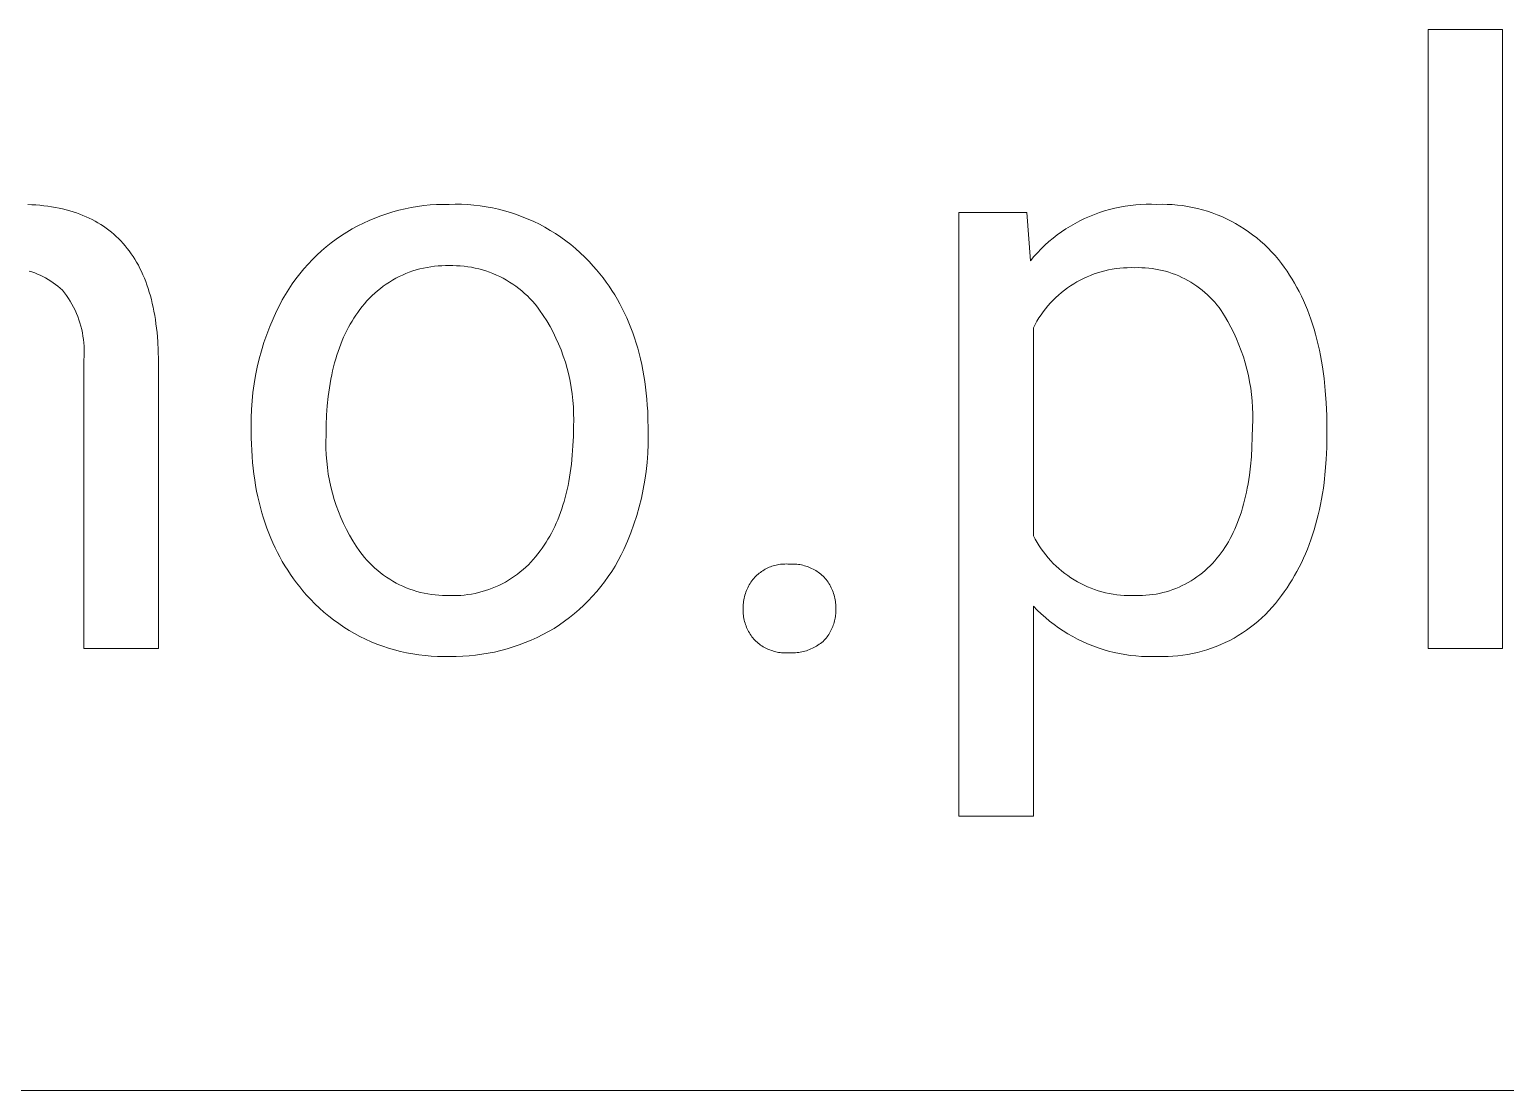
# Model space of a CAD drawing. Header units: millimetres. Extents: x 0 to 4030, y -54 to 2762.
# Drawn here: x 2957.8 to 3053.8, y 171.7 to 240.7 of the extents above; entities that cross this region are included whole.
import ezdxf

# ---------------------------------------------------------------- set-up
doc = ezdxf.new("R2010")
doc.units = ezdxf.units.MM
doc.header["$MEASUREMENT"] = 0
doc.layers.add('Domyślny', color=7, linetype='Continuous', true_color=0x000000)

msp = doc.modelspace()

# ---------------------------------------------------------------- linework, layer by layer
at = {"layer": 'Domyślny', "color": 18, "lineweight": 15, "true_color": 0x000000}
for p, q in [((3048.746, 200.463), (3048.746, 240.725)), ((3048.746, 240.725), (3053.591, 240.725)), ((3053.591, 240.725), (3053.591, 200.463)), ((2957.643, 229.344), (2957.914, 229.332)), ((2957.914, 229.332), (2958.18, 229.314)), ((2958.18, 229.314), (2958.441, 229.292)), ((2958.441, 229.292), (2958.698, 229.265)), ((2958.698, 229.265), (2958.951, 229.233)), ((2958.951, 229.233), (2959.199, 229.195)), ((2959.199, 229.195), (2959.443, 229.153)), ((2959.443, 229.153), (2959.683, 229.106)), ((2959.683, 229.106), (2959.918, 229.054)), ((2959.918, 229.054), (2960.149, 228.997)), ((2960.149, 228.997), (2960.375, 228.935)), ((2960.375, 228.935), (2960.597, 228.868)), ((2960.597, 228.868), (2960.815, 228.797)), ((2960.815, 228.797), (2961.029, 228.72)), ((2961.029, 228.72), (2961.238, 228.638)), ((2961.238, 228.638), (2961.442, 228.551)), ((2961.442, 228.551), (2961.642, 228.46)), ((2980.234, 228.464), (2980.618, 228.611)), ((2980.618, 228.611), (2981.007, 228.745)), ((2981.007, 228.745), (2981.4, 228.867)), ((2981.4, 228.867), (2981.797, 228.975)), ((2981.797, 228.975), (2982.197, 229.069)), ((2982.197, 229.069), (2982.6, 229.151)), ((2982.6, 229.151), (2983.006, 229.218)), ((2983.006, 229.218), (2983.414, 229.273)), ((2983.414, 229.273), (2983.823, 229.313)), ((2983.823, 229.313), (2984.233, 229.34)), ((2984.233, 229.34), (2984.644, 229.353)), ((2984.644, 229.353), (2985.056, 229.353)), ((2985.056, 229.353), (2985.461, 229.361)), ((2985.461, 229.361), (2985.866, 229.355)), ((2985.866, 229.355), (2986.271, 229.336)), ((2986.271, 229.336), (2986.675, 229.302)), ((2986.675, 229.302), (2987.078, 229.256)), ((2987.078, 229.256), (2987.479, 229.195)), ((2987.479, 229.195), (2987.878, 229.121)), ((2987.878, 229.121), (2988.274, 229.033)), ((2988.274, 229.033), (2988.666, 228.933)), ((2988.666, 228.933), (2989.055, 228.818)), ((2989.055, 228.818), (2989.44, 228.691)), ((2989.44, 228.691), (2989.821, 228.551)), ((2989.821, 228.551), (2990.196, 228.398)), ((3018.207, 189.561), (3018.207, 228.829)), ((3018.207, 228.829), (3022.636, 228.829)), ((3022.636, 228.829), (3022.878, 225.689)), ((3026.397, 228.429), (3026.713, 228.57)), ((3026.713, 228.57), (3027.034, 228.7)), ((3027.034, 228.7), (3027.359, 228.819)), ((3027.359, 228.819), (3027.688, 228.926)), ((3027.688, 228.926), (3028.02, 229.021)), ((3028.02, 229.021), (3028.356, 229.106)), ((3028.356, 229.106), (3028.694, 229.178)), ((3028.694, 229.178), (3029.035, 229.239)), ((3029.035, 229.239), (3029.378, 229.288)), ((3029.378, 229.288), (3029.722, 229.325)), ((3029.722, 229.325), (3030.067, 229.35)), ((3030.067, 229.35), (3030.412, 229.363)), ((3030.412, 229.363), (3030.758, 229.364)), ((3030.758, 229.364), (3031.104, 229.353)), ((3031.104, 229.353), (3031.437, 229.359)), ((3031.437, 229.359), (3031.77, 229.353)), ((3031.77, 229.353), (3032.103, 229.337)), ((3032.103, 229.337), (3032.435, 229.308)), ((3032.435, 229.308), (3032.766, 229.269)), ((3032.766, 229.269), (3033.095, 229.218)), ((3033.095, 229.218), (3033.422, 229.156)), ((3033.422, 229.156), (3033.747, 229.083)), ((3033.747, 229.083), (3034.069, 228.999)), ((3034.069, 228.999), (3034.389, 228.904)), ((3034.389, 228.904), (3034.704, 228.798)), ((3034.704, 228.798), (3035.016, 228.681)), ((3035.016, 228.681), (3035.324, 228.554)), ((3035.324, 228.554), (3035.627, 228.416)), ((2961.642, 228.46), (2961.838, 228.363)), ((2961.838, 228.363), (2962.03, 228.262)), ((2962.03, 228.262), (2962.217, 228.155)), ((2962.217, 228.155), (2962.4, 228.044)), ((2962.4, 228.044), (2962.578, 227.927)), ((2962.578, 227.927), (2962.752, 227.806)), ((2962.752, 227.806), (2962.922, 227.679)), ((2962.922, 227.679), (2963.087, 227.548)), ((2978.399, 227.541), (2978.753, 227.75)), ((2978.753, 227.75), (2979.114, 227.947)), ((2979.114, 227.947), (2979.482, 228.132)), ((2979.482, 228.132), (2979.855, 228.304)), ((2979.855, 228.304), (2980.234, 228.464)), ((2990.196, 228.398), (2990.566, 228.232)), ((2990.566, 228.232), (2990.93, 228.054)), ((2990.93, 228.054), (2991.288, 227.863)), ((2991.288, 227.863), (2991.639, 227.661)), ((2991.639, 227.661), (2991.983, 227.447)), ((3024.62, 227.363), (3024.9, 227.566)), ((3024.9, 227.566), (3025.187, 227.76)), ((3025.187, 227.76), (3025.48, 227.943)), ((3025.48, 227.943), (3025.78, 228.115)), ((3025.78, 228.115), (3026.086, 228.278)), ((3026.086, 228.278), (3026.397, 228.429)), ((3035.627, 228.416), (3035.926, 228.268)), ((3035.926, 228.268), (3036.219, 228.11)), ((3036.219, 228.11), (3036.506, 227.942)), ((3036.506, 227.942), (3036.788, 227.764)), ((3036.788, 227.764), (3037.063, 227.576)), ((3037.063, 227.576), (3037.332, 227.38)), ((2963.087, 227.548), (2963.248, 227.412)), ((2963.248, 227.412), (2963.405, 227.271)), ((2963.405, 227.271), (2963.557, 227.125)), ((2963.557, 227.125), (2963.705, 226.973)), ((2963.705, 226.973), (2963.849, 226.817)), ((2963.849, 226.817), (2963.988, 226.656)), ((2963.988, 226.656), (2964.123, 226.49)), ((2977.068, 226.588), (2977.389, 226.843)), ((2977.389, 226.843), (2977.717, 227.087)), ((2977.717, 227.087), (2978.054, 227.32)), ((2978.054, 227.32), (2978.399, 227.541)), ((2991.983, 227.447), (2992.32, 227.221)), ((2992.32, 227.221), (2992.649, 226.984)), ((2992.649, 226.984), (2992.97, 226.735)), ((2992.97, 226.735), (2993.282, 226.477)), ((3023.574, 226.458), (3023.823, 226.698)), ((3023.823, 226.698), (3024.081, 226.929)), ((3024.081, 226.929), (3024.347, 227.151)), ((3024.347, 227.151), (3024.62, 227.363)), ((3037.332, 227.38), (3037.594, 227.174)), ((3037.594, 227.174), (3037.849, 226.959)), ((3037.849, 226.959), (3038.096, 226.736)), ((3038.096, 226.736), (3038.336, 226.505)), ((2964.123, 226.49), (2964.253, 226.32)), ((2964.253, 226.32), (2964.379, 226.144)), ((2964.379, 226.144), (2964.501, 225.963)), ((2964.501, 225.963), (2964.619, 225.777)), ((2964.619, 225.777), (2964.732, 225.586)), ((2975.88, 225.463), (2976.162, 225.759)), ((2976.162, 225.759), (2976.455, 226.046)), ((2976.455, 226.046), (2976.757, 226.322)), ((2976.757, 226.322), (2977.068, 226.588)), ((2993.282, 226.477), (2993.585, 226.207)), ((2993.585, 226.207), (2993.878, 225.928)), ((2993.878, 225.928), (2994.163, 225.639)), ((3022.878, 225.689), (3023.101, 225.953)), ((3023.101, 225.953), (3023.333, 226.21)), ((3023.333, 226.21), (3023.574, 226.458)), ((3038.336, 226.505), (3038.567, 226.265)), ((3038.567, 226.265), (3038.79, 226.018)), ((3038.79, 226.018), (3039.005, 225.763)), ((3039.005, 225.763), (3039.21, 225.501)), ((2957.915, 224.955), (2957.73, 225.015)), ((2958.098, 224.889), (2957.915, 224.955)), ((2958.279, 224.817), (2958.098, 224.889)), ((2958.457, 224.738), (2958.279, 224.817)), ((2958.632, 224.654), (2958.457, 224.738)), ((2964.732, 225.586), (2964.841, 225.391)), ((2964.841, 225.391), (2964.945, 225.19)), ((2964.945, 225.19), (2965.045, 224.984)), ((2965.045, 224.984), (2965.141, 224.774)), ((2965.141, 224.774), (2965.232, 224.558)), ((2975.095, 224.519), (2975.346, 224.842)), ((2975.346, 224.842), (2975.608, 225.157)), ((2975.608, 225.157), (2975.88, 225.463)), ((2982.021, 224.757), (2981.803, 224.654)), ((2982.241, 224.851), (2982.021, 224.757)), ((2982.465, 224.939), (2982.241, 224.851)), ((2982.692, 225.018), (2982.465, 224.939)), ((2982.921, 225.089), (2982.692, 225.018)), ((2983.152, 225.153), (2982.921, 225.089)), ((2983.386, 225.208), (2983.152, 225.153)), ((2983.622, 225.256), (2983.386, 225.208)), ((2983.859, 225.295), (2983.622, 225.256)), ((2984.097, 225.326), (2983.859, 225.295)), ((2984.336, 225.348), (2984.097, 225.326)), ((2984.575, 225.363), (2984.336, 225.348)), ((2984.816, 225.369), (2984.575, 225.363)), ((2985.056, 225.367), (2984.816, 225.369)), ((2985.299, 225.37), (2985.056, 225.367)), ((2985.543, 225.364), (2985.299, 225.37)), ((2985.786, 225.35), (2985.543, 225.364)), ((2986.029, 225.327), (2985.786, 225.35)), ((2986.271, 225.297), (2986.029, 225.327)), ((2986.511, 225.257), (2986.271, 225.297)), ((2986.75, 225.21), (2986.511, 225.257)), ((2986.987, 225.154), (2986.75, 225.21)), ((2987.223, 225.09), (2986.987, 225.154)), ((2987.456, 225.019), (2987.223, 225.09)), ((2987.686, 224.939), (2987.456, 225.019)), ((2987.913, 224.851), (2987.686, 224.939)), ((2988.137, 224.755), (2987.913, 224.851)), ((2988.358, 224.652), (2988.137, 224.755)), ((2994.163, 225.639), (2994.437, 225.34)), ((2994.437, 225.34), (2994.657, 225.087)), ((2994.657, 225.087), (2994.87, 224.829)), ((2994.87, 224.829), (2995.077, 224.565)), ((3026.785, 224.736), (3026.558, 224.641)), ((3027.014, 224.823), (3026.785, 224.736)), ((3027.247, 224.901), (3027.014, 224.823)), ((3027.482, 224.972), (3027.247, 224.901)), ((3027.72, 225.034), (3027.482, 224.972)), ((3027.959, 225.089), (3027.72, 225.034)), ((3028.201, 225.134), (3027.959, 225.089)), ((3028.443, 225.172), (3028.201, 225.134)), ((3028.687, 225.201), (3028.443, 225.172)), ((3028.932, 225.222), (3028.687, 225.201)), ((3029.177, 225.234), (3028.932, 225.222)), ((3029.423, 225.237), (3029.177, 225.234)), ((3029.668, 225.232), (3029.423, 225.237)), ((3029.893, 225.237), (3029.668, 225.232)), ((3030.118, 225.234), (3029.893, 225.237)), ((3030.343, 225.223), (3030.118, 225.234)), ((3030.567, 225.204), (3030.343, 225.223)), ((3030.791, 225.178), (3030.567, 225.204)), ((3031.013, 225.144), (3030.791, 225.178)), ((3031.234, 225.103), (3031.013, 225.144)), ((3031.454, 225.054), (3031.234, 225.103)), ((3031.672, 224.997), (3031.454, 225.054)), ((3031.887, 224.933), (3031.672, 224.997)), ((3032.101, 224.862), (3031.887, 224.933)), ((3032.312, 224.783), (3032.101, 224.862)), ((3032.52, 224.697), (3032.312, 224.783)), ((3032.725, 224.604), (3032.52, 224.697)), ((3039.21, 225.501), (3039.392, 225.258)), ((3039.392, 225.258), (3039.569, 225.008)), ((3039.569, 225.008), (3039.739, 224.753)), ((3039.739, 224.753), (3039.904, 224.492)), ((2958.804, 224.563), (2958.632, 224.654)), ((2958.973, 224.467), (2958.804, 224.563)), ((2959.139, 224.365), (2958.973, 224.467)), ((2959.301, 224.257), (2959.139, 224.365)), ((2959.459, 224.143), (2959.301, 224.257)), ((2959.613, 224.024), (2959.459, 224.143)), ((2959.763, 223.9), (2959.613, 224.024)), ((2959.908, 223.771), (2959.763, 223.9)), ((2960.043, 223.596), (2959.908, 223.771)), ((2965.232, 224.558), (2965.319, 224.338)), ((2965.319, 224.338), (2965.402, 224.113)), ((2965.402, 224.113), (2965.48, 223.882)), ((2965.48, 223.882), (2965.554, 223.647)), ((2974.412, 223.499), (2974.628, 223.846)), ((2974.628, 223.846), (2974.856, 224.186)), ((2974.856, 224.186), (2975.095, 224.519)), ((2980.4, 223.736), (2980.219, 223.578)), ((2980.586, 223.888), (2980.4, 223.736)), ((2980.778, 224.033), (2980.586, 223.888)), ((2980.974, 224.171), (2980.778, 224.033)), ((2981.175, 224.302), (2980.974, 224.171)), ((2981.38, 224.427), (2981.175, 224.302)), ((2981.59, 224.544), (2981.38, 224.427)), ((2981.803, 224.654), (2981.59, 224.544)), ((2988.575, 224.541), (2988.358, 224.652)), ((2988.788, 224.422), (2988.575, 224.541)), ((2988.997, 224.297), (2988.788, 224.422)), ((2989.201, 224.164), (2988.997, 224.297)), ((2989.401, 224.024), (2989.201, 224.164)), ((2989.595, 223.877), (2989.401, 224.024)), ((2989.785, 223.724), (2989.595, 223.877)), ((2989.969, 223.564), (2989.785, 223.724)), ((2995.077, 224.565), (2995.276, 224.297)), ((2995.276, 224.297), (2995.468, 224.023)), ((2995.468, 224.023), (2995.653, 223.744)), ((2995.653, 223.744), (2995.831, 223.46)), ((3025.082, 223.768), (3024.89, 223.615)), ((3025.279, 223.914), (3025.082, 223.768)), ((3025.481, 224.054), (3025.279, 223.914)), ((3025.688, 224.186), (3025.481, 224.054)), ((3025.9, 224.311), (3025.688, 224.186)), ((3026.115, 224.429), (3025.9, 224.311)), ((3026.335, 224.539), (3026.115, 224.429)), ((3026.558, 224.641), (3026.335, 224.539)), ((3032.926, 224.505), (3032.725, 224.604)), ((3033.124, 224.398), (3032.926, 224.505)), ((3033.319, 224.284), (3033.124, 224.398)), ((3033.509, 224.164), (3033.319, 224.284)), ((3033.695, 224.038), (3033.509, 224.164)), ((3033.877, 223.905), (3033.695, 224.038)), ((3034.054, 223.766), (3033.877, 223.905)), ((3034.226, 223.621), (3034.054, 223.766)), ((3039.904, 224.492), (3040.062, 224.226)), ((3040.062, 224.226), (3040.215, 223.953)), ((3040.215, 223.953), (3040.363, 223.674)), ((2960.173, 223.417), (2960.043, 223.596)), ((2960.296, 223.234), (2960.173, 223.417)), ((2960.412, 223.046), (2960.296, 223.234)), ((2960.522, 222.854), (2960.412, 223.046)), ((2960.626, 222.659), (2960.522, 222.854)), ((2965.554, 223.647), (2965.624, 223.407)), ((2965.624, 223.407), (2965.689, 223.161)), ((2965.689, 223.161), (2965.75, 222.911)), ((2965.75, 222.911), (2965.807, 222.656)), ((2973.836, 222.414), (2974.016, 222.782)), ((2974.016, 222.782), (2974.207, 223.144)), ((2974.207, 223.144), (2974.412, 223.499)), ((2979.553, 222.887), (2979.402, 222.7)), ((2979.711, 223.068), (2979.553, 222.887)), ((2979.874, 223.244), (2979.711, 223.068)), ((2980.044, 223.414), (2979.874, 223.244)), ((2980.219, 223.578), (2980.044, 223.414)), ((2990.147, 223.398), (2989.969, 223.564)), ((2990.32, 223.226), (2990.147, 223.398)), ((2990.486, 223.048), (2990.32, 223.226)), ((2990.646, 222.865), (2990.486, 223.048)), ((2990.8, 222.675), (2990.646, 222.865)), ((2995.831, 223.46), (2996.002, 223.171)), ((2996.002, 223.171), (2996.166, 222.876)), ((2996.166, 222.876), (2996.323, 222.577)), ((3024.178, 222.939), (3024.015, 222.756)), ((3024.347, 223.117), (3024.178, 222.939)), ((3024.522, 223.29), (3024.347, 223.117)), ((3024.703, 223.455), (3024.522, 223.29)), ((3024.89, 223.615), (3024.703, 223.455)), ((3034.393, 223.471), (3034.226, 223.621)), ((3034.555, 223.314), (3034.393, 223.471)), ((3034.711, 223.152), (3034.555, 223.314)), ((3034.862, 222.985), (3034.711, 223.152)), ((3035.007, 222.813), (3034.862, 222.985)), ((3035.145, 222.636), (3035.007, 222.813)), ((3040.363, 223.674), (3040.504, 223.389)), ((3040.504, 223.389), (3040.64, 223.099)), ((3040.64, 223.099), (3040.769, 222.802)), ((3040.769, 222.802), (3040.893, 222.5)), ((2960.722, 222.46), (2960.626, 222.659)), ((2960.812, 222.259), (2960.722, 222.46)), ((2960.895, 222.054), (2960.812, 222.259)), ((2960.971, 221.846), (2960.895, 222.054)), ((2961.039, 221.636), (2960.971, 221.846)), ((2965.807, 222.656), (2965.859, 222.396)), ((2965.859, 222.396), (2965.907, 222.131)), ((2965.907, 222.131), (2965.951, 221.861)), ((2965.951, 221.861), (2965.99, 221.586)), ((2973.389, 221.401), (2973.604, 221.912)), ((2973.604, 221.912), (2973.836, 222.414)), ((2978.866, 221.954), (2978.743, 221.759)), ((2978.992, 222.144), (2978.866, 221.954)), ((2979.123, 222.328), (2978.992, 222.144)), ((2979.258, 222.508), (2979.123, 222.328)), ((2979.402, 222.7), (2979.258, 222.508)), ((2990.947, 222.481), (2990.8, 222.675)), ((2991.185, 222.132), (2990.947, 222.481)), ((2991.41, 221.774), (2991.185, 222.132)), ((2996.323, 222.577), (2996.473, 222.272)), ((2996.473, 222.272), (2996.616, 221.962)), ((2996.616, 221.962), (2996.752, 221.646)), ((3023.43, 221.967), (3023.301, 221.758)), ((3023.566, 222.172), (3023.43, 221.967)), ((3023.709, 222.372), (3023.566, 222.172)), ((3023.858, 222.566), (3023.709, 222.372)), ((3024.015, 222.756), (3023.858, 222.566)), ((3035.278, 222.454), (3035.145, 222.636)), ((3035.503, 222.1), (3035.278, 222.454)), ((3035.715, 221.738), (3035.503, 222.1)), ((3040.893, 222.5), (3041.012, 222.192)), ((3041.012, 222.192), (3041.124, 221.878)), ((3041.124, 221.878), (3041.231, 221.557)), ((2961.101, 221.424), (2961.039, 221.636)), ((2961.155, 221.21), (2961.101, 221.424)), ((2961.201, 220.994), (2961.155, 221.21)), ((2961.241, 220.776), (2961.201, 220.994)), ((2965.99, 221.586), (2966.056, 221.021)), ((2966.056, 221.021), (2966.104, 220.437)), ((2973.009, 220.361), (2973.19, 220.885)), ((2973.19, 220.885), (2973.389, 221.401)), ((2978.297, 220.933), (2978.196, 220.714)), ((2978.402, 221.147), (2978.297, 220.933)), ((2978.512, 221.356), (2978.402, 221.147)), ((2978.625, 221.56), (2978.512, 221.356)), ((2978.743, 221.759), (2978.625, 221.56)), ((2991.622, 221.409), (2991.41, 221.774)), ((2991.822, 221.036), (2991.622, 221.409)), ((2992.008, 220.657), (2991.822, 221.036)), ((2996.752, 221.646), (2996.881, 221.326)), ((2996.881, 221.326), (2997.003, 221)), ((2997.003, 221), (2997.117, 220.669)), ((3023.179, 221.545), (3023.065, 221.327)), ((3023.065, 221.327), (3023.065, 207.786)), ((3023.301, 221.758), (3023.179, 221.545)), ((3035.915, 221.369), (3035.715, 221.738)), ((3036.103, 220.994), (3035.915, 221.369)), ((3036.278, 220.613), (3036.103, 220.994)), ((3041.231, 221.557), (3041.331, 221.231)), ((3041.331, 221.231), (3041.426, 220.899)), ((3041.426, 220.899), (3041.516, 220.561)), ((2961.272, 220.558), (2961.241, 220.776)), ((2961.297, 220.338), (2961.272, 220.558)), ((2961.313, 220.118), (2961.297, 220.338)), ((2961.322, 219.897), (2961.313, 220.118)), ((2961.324, 219.676), (2961.322, 219.897)), ((2966.104, 220.437), (2966.135, 219.832)), ((2972.846, 219.832), (2973.009, 220.361)), ((2977.919, 220.028), (2977.835, 219.79)), ((2978.007, 220.262), (2977.919, 220.028)), ((2978.099, 220.49), (2978.007, 220.262)), ((2978.196, 220.714), (2978.099, 220.49)), ((2992.181, 220.272), (2992.008, 220.657)), ((2992.341, 219.881), (2992.181, 220.272)), ((2992.487, 219.484), (2992.341, 219.881)), ((2997.117, 220.669), (2997.225, 220.333)), ((2997.225, 220.333), (2997.326, 219.992)), ((2997.326, 219.992), (2997.42, 219.646)), ((3036.44, 220.226), (3036.278, 220.613)), ((3036.59, 219.834), (3036.44, 220.226)), ((3041.516, 220.561), (3041.599, 220.217)), ((3041.599, 220.217), (3041.677, 219.868)), ((2961.304, 219.235), (2961.318, 219.455)), ((2961.304, 200.473), (2961.304, 219.235)), ((2961.318, 219.455), (2961.324, 219.676)), ((2966.135, 219.832), (2966.149, 219.208)), ((2966.149, 219.208), (2966.149, 200.473)), ((2972.572, 218.76), (2972.7, 219.298)), ((2972.7, 219.298), (2972.846, 219.832)), ((2977.609, 219.046), (2977.542, 218.788)), ((2977.68, 219.299), (2977.609, 219.046)), ((2977.755, 219.547), (2977.68, 219.299)), ((2977.835, 219.79), (2977.755, 219.547)), ((2992.619, 219.083), (2992.487, 219.484)), ((2992.737, 218.677), (2992.619, 219.083)), ((2997.42, 219.646), (2997.507, 219.294)), ((2997.507, 219.294), (2997.587, 218.938)), ((2997.587, 218.938), (2997.66, 218.576)), ((3036.726, 219.437), (3036.59, 219.834)), ((3036.848, 219.035), (3036.726, 219.437)), ((3036.958, 218.63), (3036.848, 219.035)), ((3041.677, 219.868), (3041.749, 219.512)), ((3041.749, 219.512), (3041.815, 219.15)), ((3041.815, 219.15), (3041.875, 218.782)), ((2972.37, 217.671), (2972.462, 218.217)), ((2972.462, 218.217), (2972.572, 218.76)), ((2977.368, 217.985), (2977.318, 217.708)), ((2977.422, 218.257), (2977.368, 217.985)), ((2977.48, 218.525), (2977.422, 218.257)), ((2977.542, 218.788), (2977.48, 218.525)), ((2992.841, 218.267), (2992.737, 218.677)), ((2992.93, 217.855), (2992.841, 218.267)), ((2997.66, 218.576), (2997.726, 218.208)), ((2997.726, 218.208), (2997.785, 217.836)), ((3037.053, 218.222), (3036.958, 218.63)), ((3037.135, 217.81), (3037.053, 218.222)), ((3041.875, 218.782), (3041.979, 218.029)), ((3041.979, 218.029), (3042.059, 217.252)), ((2972.241, 216.571), (2972.297, 217.122)), ((2972.297, 217.122), (2972.37, 217.671)), ((2977.273, 217.425), (2977.195, 216.846)), ((2977.318, 217.708), (2977.273, 217.425)), ((2993.005, 217.439), (2992.93, 217.855)), ((2993.066, 217.021), (2993.005, 217.439)), ((2993.112, 216.6), (2993.066, 217.021)), ((2997.785, 217.836), (2997.837, 217.459)), ((2997.837, 217.459), (2997.882, 217.076)), ((2997.882, 217.076), (2997.92, 216.688)), ((3037.203, 217.396), (3037.135, 217.81)), ((3037.257, 216.98), (3037.203, 217.396)), ((3042.059, 217.252), (3042.117, 216.451)), ((2972.204, 216.019), (2972.241, 216.571)), ((2977.135, 216.248), (2977.092, 215.63)), ((2977.195, 216.846), (2977.135, 216.248)), ((2993.143, 216.179), (2993.112, 216.6)), ((2993.159, 215.757), (2993.143, 216.179)), ((2997.92, 216.688), (2997.951, 216.295)), ((2997.951, 216.295), (2997.975, 215.896)), ((3037.297, 216.562), (3037.257, 216.98)), ((3037.324, 216.144), (3037.297, 216.562)), ((3037.336, 215.724), (3037.324, 216.144)), ((3042.117, 216.451), (3042.151, 215.626)), ((2972.185, 214.912), (2972.186, 215.466)), ((2972.186, 215.466), (2972.204, 216.019)), ((2977.092, 215.63), (2977.066, 214.992)), ((2993.148, 214.912), (2993.161, 215.334)), ((2993.161, 215.334), (2993.159, 215.757)), ((2997.975, 215.896), (2997.993, 215.493)), ((2997.993, 215.493), (2998.007, 214.67)), ((3037.318, 214.885), (3037.334, 215.304)), ((3037.334, 215.304), (3037.336, 215.724)), ((3042.151, 215.626), (3042.163, 214.778)), ((2972.185, 214.577), (2972.185, 214.912)), ((2972.189, 214.165), (2972.185, 214.577)), ((2972.199, 213.759), (2972.189, 214.165)), ((2977.057, 214.335), (2977.044, 213.913)), ((2977.066, 214.992), (2977.057, 214.335)), ((2993.115, 213.645), (2993.14, 214.269)), ((2993.14, 214.269), (2993.148, 214.912)), ((2998.007, 214.335), (2998.005, 213.746)), ((2998.007, 214.67), (2998.007, 214.335)), ((3037.286, 213.564), (3037.31, 214.214)), ((3037.31, 214.214), (3037.318, 214.885)), ((3042.163, 214.335), (3042.151, 213.537)), ((3042.163, 214.778), (3042.163, 214.335)), ((2972.217, 213.358), (2972.199, 213.759)), ((2972.242, 212.962), (2972.217, 213.358)), ((2977.044, 213.913), (2977.045, 213.49)), ((2977.045, 213.49), (2977.062, 213.068)), ((2993.073, 213.039), (2993.115, 213.645)), ((2997.983, 213.158), (2997.941, 212.571)), ((2998.005, 213.746), (2997.983, 213.158)), ((3037.246, 212.934), (3037.286, 213.564)), ((3042.151, 213.537), (3042.117, 212.758)), ((2972.274, 212.572), (2972.242, 212.962)), ((2972.312, 212.186), (2972.274, 212.572)), ((2977.062, 213.068), (2977.093, 212.646)), ((2977.093, 212.646), (2977.138, 212.226)), ((2977.138, 212.226), (2977.199, 211.808)), ((2992.939, 211.881), (2993.014, 212.451)), ((2993.014, 212.451), (2993.073, 213.039)), ((2997.941, 212.571), (2997.878, 211.986)), ((3037.118, 211.739), (3037.19, 212.326)), ((3037.19, 212.326), (3037.246, 212.934)), ((3042.117, 212.758), (3042.059, 211.999)), ((2972.358, 211.806), (2972.312, 212.186)), ((2972.411, 211.431), (2972.358, 211.806)), ((2972.471, 211.061), (2972.411, 211.431)), ((2977.199, 211.808), (2977.274, 211.392)), ((2977.274, 211.392), (2977.363, 210.979)), ((2992.793, 211.06), (2992.846, 211.329)), ((2992.846, 211.329), (2992.894, 211.603)), ((2992.894, 211.603), (2992.939, 211.881)), ((2997.796, 211.403), (2997.693, 210.823)), ((2997.878, 211.986), (2997.796, 211.403)), ((3037.03, 211.174), (3037.118, 211.739)), ((3041.979, 211.26), (3041.93, 210.898)), ((3042.059, 211.999), (3041.979, 211.26)), ((2972.538, 210.696), (2972.471, 211.061)), ((2972.612, 210.336), (2972.538, 210.696)), ((2972.693, 209.981), (2972.612, 210.336)), ((2977.363, 210.979), (2977.467, 210.57)), ((2977.467, 210.57), (2977.585, 210.164)), ((2992.54, 210.029), (2992.61, 210.28)), ((2992.61, 210.28), (2992.675, 210.536)), ((2992.675, 210.536), (2992.736, 210.796)), ((2992.736, 210.796), (2992.793, 211.06)), ((2997.693, 210.823), (2997.57, 210.247)), ((3036.806, 210.106), (3036.868, 210.365)), ((3036.868, 210.365), (3036.926, 210.629)), ((3036.926, 210.629), (3036.98, 210.899)), ((3036.98, 210.899), (3037.03, 211.174)), ((3041.875, 210.54), (3041.815, 210.187)), ((3041.93, 210.898), (3041.875, 210.54)), ((2972.781, 209.632), (2972.693, 209.981)), ((2972.876, 209.288), (2972.781, 209.632)), ((2977.585, 210.164), (2977.717, 209.762)), ((2977.717, 209.762), (2977.863, 209.366)), ((2977.863, 209.366), (2978.023, 208.975)), ((2992.305, 209.304), (2992.388, 209.541)), ((2992.388, 209.541), (2992.466, 209.783)), ((2992.466, 209.783), (2992.54, 210.029)), ((2997.427, 209.676), (2997.265, 209.11)), ((2997.57, 210.247), (2997.427, 209.676)), ((3036.519, 209.123), (3036.597, 209.361)), ((3036.597, 209.361), (3036.671, 209.604)), ((3036.671, 209.604), (3036.741, 209.852)), ((3036.741, 209.852), (3036.806, 210.106)), ((3041.677, 209.497), (3041.599, 209.158)), ((3041.749, 209.839), (3041.677, 209.497)), ((3041.815, 210.187), (3041.749, 209.839)), ((2972.977, 208.949), (2972.876, 209.288)), ((2973.086, 208.614), (2972.977, 208.949)), ((2973.202, 208.285), (2973.086, 208.614)), ((2978.023, 208.975), (2978.196, 208.589)), ((2978.196, 208.589), (2978.383, 208.21)), ((2991.827, 208.184), (2991.931, 208.399)), ((2991.931, 208.399), (2992.031, 208.618)), ((2992.031, 208.618), (2992.127, 208.842)), ((2992.127, 208.842), (2992.218, 209.071)), ((2992.218, 209.071), (2992.305, 209.304)), ((2997.083, 208.551), (2996.882, 207.997)), ((2997.265, 209.11), (2997.083, 208.551)), ((3036.169, 208.225), (3036.262, 208.441)), ((3036.262, 208.441), (3036.352, 208.663)), ((3036.352, 208.663), (3036.438, 208.89)), ((3036.438, 208.89), (3036.519, 209.123)), ((3041.426, 208.497), (3041.331, 208.174)), ((3041.516, 208.825), (3041.426, 208.497)), ((3041.599, 209.158), (3041.516, 208.825)), ((2973.325, 207.962), (2973.202, 208.285)), ((2973.454, 207.643), (2973.325, 207.962)), ((2973.591, 207.329), (2973.454, 207.643)), ((2978.383, 208.21), (2978.582, 207.838)), ((2978.582, 207.838), (2978.795, 207.473)), ((2978.795, 207.473), (2979.02, 207.115)), ((2991.366, 207.37), (2991.488, 207.567)), ((2991.488, 207.567), (2991.605, 207.768)), ((2991.605, 207.768), (2991.718, 207.974)), ((2991.718, 207.974), (2991.827, 208.184)), ((2996.662, 207.451), (2996.423, 206.913)), ((2996.882, 207.997), (2996.662, 207.451)), ((3023.065, 207.786), (3023.181, 207.568)), ((3023.181, 207.568), (3023.305, 207.355)), ((3035.642, 207.223), (3035.755, 207.412)), ((3035.755, 207.412), (3035.864, 207.608)), ((3035.864, 207.608), (3035.97, 207.808)), ((3035.97, 207.808), (3036.071, 208.014)), ((3036.071, 208.014), (3036.169, 208.225)), ((3041.124, 207.541), (3041.012, 207.233)), ((3041.231, 207.855), (3041.124, 207.541)), ((3041.331, 208.174), (3041.231, 207.855)), ((2973.734, 207.021), (2973.591, 207.329)), ((2973.885, 206.717), (2973.734, 207.021)), ((2974.042, 206.419), (2973.885, 206.717)), ((2979.02, 207.115), (2979.258, 206.766)), ((2979.258, 206.766), (2979.404, 206.573)), ((2979.404, 206.573), (2979.557, 206.385)), ((2990.688, 206.433), (2990.834, 206.617)), ((2990.834, 206.617), (2990.974, 206.806)), ((2990.974, 206.806), (2991.109, 206.989)), ((2991.109, 206.989), (2991.24, 207.177)), ((2991.24, 207.177), (2991.366, 207.37)), ((2996.244, 206.546), (2996.053, 206.184)), ((2996.423, 206.913), (2996.244, 206.546)), ((3023.305, 207.355), (3023.436, 207.145)), ((3023.436, 207.145), (3023.573, 206.941)), ((3023.573, 206.941), (3023.718, 206.741)), ((3023.718, 206.741), (3023.87, 206.547)), ((3023.87, 206.547), (3024.028, 206.358)), ((3035.008, 206.33), (3035.146, 206.505)), ((3035.146, 206.505), (3035.278, 206.685)), ((3035.278, 206.685), (3035.403, 206.859)), ((3035.403, 206.859), (3035.524, 207.038)), ((3035.524, 207.038), (3035.642, 207.223)), ((3040.769, 206.63), (3040.64, 206.335)), ((3040.893, 206.929), (3040.769, 206.63)), ((3041.012, 207.233), (3040.893, 206.929)), ((2974.207, 206.125), (2974.042, 206.419)), ((2974.378, 205.837), (2974.207, 206.125)), ((2974.556, 205.554), (2974.378, 205.837)), ((2974.741, 205.276), (2974.556, 205.554)), ((2979.557, 206.385), (2979.716, 206.203)), ((2979.716, 206.203), (2979.881, 206.026)), ((2979.881, 206.026), (2980.053, 205.856)), ((2980.053, 205.856), (2980.23, 205.691)), ((2980.23, 205.691), (2980.413, 205.532)), ((2980.413, 205.532), (2980.601, 205.38)), ((2989.688, 205.443), (2989.869, 205.594)), ((2989.869, 205.594), (2990.044, 205.751)), ((2990.044, 205.751), (2990.213, 205.913)), ((2990.213, 205.913), (2990.377, 206.081)), ((2990.377, 206.081), (2990.536, 206.255)), ((2990.536, 206.255), (2990.688, 206.433)), ((2995.635, 205.482), (2995.408, 205.141)), ((2995.85, 205.829), (2995.635, 205.482)), ((2996.053, 206.184), (2995.85, 205.829)), ((3005.383, 205.472), (3005.462, 205.524)), ((3005.462, 205.524), (3005.543, 205.574)), ((3005.543, 205.574), (3005.625, 205.62)), ((3005.625, 205.62), (3005.709, 205.664)), ((3005.709, 205.664), (3005.795, 205.705)), ((3005.795, 205.705), (3005.881, 205.743)), ((3005.881, 205.743), (3005.969, 205.778)), ((3005.969, 205.778), (3006.058, 205.81)), ((3006.058, 205.81), (3006.149, 205.84)), ((3006.149, 205.84), (3006.24, 205.865)), ((3006.24, 205.865), (3006.332, 205.888)), ((3006.332, 205.888), (3006.424, 205.908)), ((3006.424, 205.908), (3006.517, 205.925)), ((3006.517, 205.925), (3006.611, 205.938)), ((3006.611, 205.938), (3006.705, 205.948)), ((3006.705, 205.948), (3006.8, 205.955)), ((3006.8, 205.955), (3006.894, 205.959)), ((3006.894, 205.959), (3006.989, 205.96)), ((3006.989, 205.96), (3007.084, 205.957)), ((3007.084, 205.957), (3007.178, 205.951)), ((3007.178, 205.951), (3007.278, 205.956)), ((3007.278, 205.956), (3007.379, 205.958)), ((3007.379, 205.958), (3007.479, 205.956)), ((3007.479, 205.956), (3007.579, 205.951)), ((3007.579, 205.951), (3007.679, 205.943)), ((3007.679, 205.943), (3007.778, 205.931)), ((3007.778, 205.931), (3007.878, 205.916)), ((3007.878, 205.916), (3007.976, 205.897)), ((3007.976, 205.897), (3008.074, 205.875)), ((3008.074, 205.875), (3008.171, 205.85)), ((3008.171, 205.85), (3008.267, 205.822)), ((3008.267, 205.822), (3008.362, 205.79)), ((3008.362, 205.79), (3008.456, 205.755)), ((3008.456, 205.755), (3008.549, 205.717)), ((3008.549, 205.717), (3008.641, 205.676)), ((3008.641, 205.676), (3008.731, 205.632)), ((3008.731, 205.632), (3008.819, 205.585)), ((3008.819, 205.585), (3008.906, 205.534)), ((3008.906, 205.534), (3008.991, 205.481)), ((3008.991, 205.481), (3009.074, 205.425)), ((3024.028, 206.358), (3024.193, 206.174)), ((3024.193, 206.174), (3024.364, 205.997)), ((3024.364, 205.997), (3024.541, 205.825)), ((3024.541, 205.825), (3024.724, 205.66)), ((3024.724, 205.66), (3024.913, 205.501)), ((3024.913, 205.501), (3025.107, 205.348)), ((3034.064, 205.385), (3034.234, 205.529)), ((3034.234, 205.529), (3034.4, 205.678)), ((3034.4, 205.678), (3034.56, 205.834)), ((3034.56, 205.834), (3034.715, 205.994)), ((3034.715, 205.994), (3034.865, 206.16)), ((3034.865, 206.16), (3035.008, 206.33)), ((3040.215, 205.482), (3040.062, 205.207)), ((3040.363, 205.762), (3040.215, 205.482)), ((3040.504, 206.046), (3040.363, 205.762)), ((3040.64, 206.335), (3040.504, 206.046)), ((2974.933, 205.003), (2974.741, 205.276)), ((2975.131, 204.735), (2974.933, 205.003)), ((2975.337, 204.472), (2975.131, 204.735)), ((2980.601, 205.38), (2980.794, 205.235)), ((2980.794, 205.235), (2980.993, 205.096)), ((2980.993, 205.096), (2981.196, 204.965)), ((2981.196, 204.965), (2981.403, 204.84)), ((2981.403, 204.84), (2981.614, 204.723)), ((2981.614, 204.723), (2981.83, 204.613)), ((2981.83, 204.613), (2982.049, 204.51)), ((2988.085, 204.474), (2988.299, 204.571)), ((2988.299, 204.571), (2988.51, 204.675)), ((2988.51, 204.675), (2988.716, 204.786)), ((2988.716, 204.786), (2988.92, 204.904)), ((2988.92, 204.904), (2989.118, 205.029)), ((2989.118, 205.029), (2989.313, 205.161)), ((2989.313, 205.161), (2989.503, 205.299)), ((2989.503, 205.299), (2989.688, 205.443)), ((2995.17, 204.809), (2994.921, 204.485)), ((2995.408, 205.141), (2995.17, 204.809)), ((3004.538, 204.51), (3004.588, 204.601)), ((3004.588, 204.601), (3004.641, 204.69)), ((3004.641, 204.69), (3004.697, 204.777)), ((3004.697, 204.777), (3004.756, 204.863)), ((3004.756, 204.863), (3004.818, 204.946)), ((3004.818, 204.946), (3004.883, 205.027)), ((3004.883, 205.027), (3004.95, 205.106)), ((3004.95, 205.106), (3005.017, 205.173)), ((3005.017, 205.173), (3005.086, 205.237)), ((3005.086, 205.237), (3005.157, 205.3)), ((3005.157, 205.3), (3005.231, 205.36)), ((3005.231, 205.36), (3005.306, 205.417)), ((3005.306, 205.417), (3005.383, 205.472)), ((3009.074, 205.425), (3009.156, 205.367)), ((3009.156, 205.367), (3009.235, 205.305)), ((3009.235, 205.305), (3009.312, 205.241)), ((3009.312, 205.241), (3009.387, 205.175)), ((3009.387, 205.175), (3009.46, 205.106)), ((3009.46, 205.106), (3009.527, 205.027)), ((3009.527, 205.027), (3009.592, 204.946)), ((3009.592, 204.946), (3009.654, 204.863)), ((3009.654, 204.863), (3009.713, 204.778)), ((3009.713, 204.778), (3009.769, 204.691)), ((3009.769, 204.691), (3009.822, 204.602)), ((3009.822, 204.602), (3009.872, 204.511)), ((3025.107, 205.348), (3025.306, 205.203)), ((3025.306, 205.203), (3025.51, 205.064)), ((3025.51, 205.064), (3025.719, 204.933)), ((3025.719, 204.933), (3025.932, 204.808)), ((3025.932, 204.808), (3026.149, 204.692)), ((3026.149, 204.692), (3026.37, 204.583)), ((3026.37, 204.583), (3026.595, 204.481)), ((3032.545, 204.458), (3032.748, 204.551)), ((3032.748, 204.551), (3032.948, 204.65)), ((3032.948, 204.65), (3033.144, 204.757)), ((3033.144, 204.757), (3033.336, 204.87)), ((3033.336, 204.87), (3033.524, 204.989)), ((3033.524, 204.989), (3033.709, 205.115)), ((3033.709, 205.115), (3033.888, 205.247)), ((3033.888, 205.247), (3034.064, 205.385)), ((3039.739, 204.673), (3039.569, 204.413)), ((3039.904, 204.938), (3039.739, 204.673)), ((3040.062, 205.207), (3039.904, 204.938)), ((2975.549, 204.214), (2975.337, 204.472)), ((2975.769, 203.961), (2975.549, 204.214)), ((2976.041, 203.663), (2975.769, 203.961)), ((2976.323, 203.374), (2976.041, 203.663)), ((2982.049, 204.51), (2982.272, 204.415)), ((2982.272, 204.415), (2982.498, 204.328)), ((2982.498, 204.328), (2982.726, 204.249)), ((2982.726, 204.249), (2982.957, 204.178)), ((2982.957, 204.178), (2983.191, 204.115)), ((2983.191, 204.115), (2983.427, 204.06)), ((2983.427, 204.06), (2983.664, 204.013)), ((2983.664, 204.013), (2983.903, 203.975)), ((2983.903, 203.975), (2984.143, 203.945)), ((2984.143, 203.945), (2984.384, 203.923)), ((2984.384, 203.923), (2984.626, 203.909)), ((2984.626, 203.909), (2984.867, 203.904)), ((2984.867, 203.904), (2985.109, 203.907)), ((2985.109, 203.907), (2985.344, 203.904)), ((2985.344, 203.904), (2985.579, 203.908)), ((2985.579, 203.908), (2985.814, 203.921)), ((2985.814, 203.921), (2986.048, 203.941)), ((2986.048, 203.941), (2986.281, 203.969)), ((2986.281, 203.969), (2986.513, 204.005)), ((2986.513, 204.005), (2986.744, 204.049)), ((2986.744, 204.049), (2986.973, 204.101)), ((2986.973, 204.101), (2987.2, 204.161)), ((2987.2, 204.161), (2987.425, 204.228)), ((2987.425, 204.228), (2987.648, 204.302)), ((2987.648, 204.302), (2987.868, 204.385)), ((2987.868, 204.385), (2988.085, 204.474)), ((2994.11, 203.565), (2993.819, 203.278)), ((2994.39, 203.863), (2994.11, 203.565)), ((2994.661, 204.169), (2994.39, 203.863)), ((2994.921, 204.485), (2994.661, 204.169)), ((3004.217, 203.529), (3004.234, 203.631)), ((3004.234, 203.631), (3004.254, 203.733)), ((3004.254, 203.733), (3004.278, 203.834)), ((3004.278, 203.834), (3004.305, 203.934)), ((3004.305, 203.934), (3004.335, 204.033)), ((3004.335, 204.033), (3004.369, 204.131)), ((3004.369, 204.131), (3004.407, 204.228)), ((3004.407, 204.228), (3004.447, 204.324)), ((3004.447, 204.324), (3004.491, 204.418)), ((3004.491, 204.418), (3004.538, 204.51)), ((3009.872, 204.511), (3009.918, 204.418)), ((3009.918, 204.418), (3009.962, 204.324)), ((3009.962, 204.324), (3010.002, 204.229)), ((3010.002, 204.229), (3010.039, 204.132)), ((3010.039, 204.132), (3010.072, 204.034)), ((3010.072, 204.034), (3010.102, 203.934)), ((3010.102, 203.934), (3010.128, 203.834)), ((3010.128, 203.834), (3010.151, 203.733)), ((3010.151, 203.733), (3010.17, 203.631)), ((3010.17, 203.631), (3010.186, 203.529)), ((3026.595, 204.481), (3026.823, 204.388)), ((3026.823, 204.388), (3027.054, 204.302)), ((3027.054, 204.302), (3027.288, 204.224)), ((3027.288, 204.224), (3027.525, 204.155)), ((3027.525, 204.155), (3027.764, 204.094)), ((3027.764, 204.094), (3028.005, 204.041)), ((3028.005, 204.041), (3028.248, 203.996)), ((3028.248, 203.996), (3028.491, 203.96)), ((3028.491, 203.96), (3028.737, 203.933)), ((3028.737, 203.933), (3028.982, 203.913)), ((3028.982, 203.913), (3029.229, 203.903)), ((3029.229, 203.903), (3029.475, 203.901)), ((3029.475, 203.901), (3029.722, 203.907)), ((3029.722, 203.907), (3029.945, 203.905)), ((3029.945, 203.905), (3030.168, 203.91)), ((3030.168, 203.91), (3030.391, 203.923)), ((3030.391, 203.923), (3030.613, 203.943)), ((3030.613, 203.943), (3030.834, 203.971)), ((3030.834, 203.971), (3031.054, 204.006)), ((3031.054, 204.006), (3031.273, 204.049)), ((3031.273, 204.049), (3031.491, 204.099)), ((3031.491, 204.099), (3031.706, 204.156)), ((3031.706, 204.156), (3031.92, 204.221)), ((3031.92, 204.221), (3032.131, 204.293)), ((3032.131, 204.293), (3032.34, 204.372)), ((3032.34, 204.372), (3032.545, 204.458)), ((3039.019, 203.649), (3038.819, 203.397)), ((3039.21, 203.907), (3039.019, 203.649)), ((3039.392, 204.157), (3039.21, 203.907)), ((3039.569, 204.413), (3039.392, 204.157)), ((2976.616, 203.095), (2976.323, 203.374)), ((2976.917, 202.825), (2976.616, 203.095)), ((2977.227, 202.567), (2976.917, 202.825)), ((2993.209, 202.733), (2992.891, 202.477)), ((2993.519, 203), (2993.209, 202.733)), ((2993.819, 203.278), (2993.519, 203)), ((3004.185, 203.116), (3004.187, 203.219)), ((3004.185, 203.012), (3004.185, 203.116)), ((3004.185, 202.912), (3004.185, 203.012)), ((3004.189, 202.811), (3004.185, 202.912)), ((3004.187, 203.219), (3004.194, 203.323)), ((3004.195, 202.711), (3004.189, 202.811)), ((3004.194, 203.323), (3004.203, 203.426)), ((3004.206, 202.612), (3004.195, 202.711)), ((3004.203, 203.426), (3004.217, 203.529)), ((3004.219, 202.512), (3004.206, 202.612)), ((3010.186, 203.529), (3010.198, 203.426)), ((3010.198, 202.629), (3010.187, 202.534)), ((3010.198, 203.426), (3010.207, 203.323)), ((3010.206, 202.725), (3010.198, 202.629)), ((3010.211, 202.82), (3010.206, 202.725)), ((3010.207, 203.323), (3010.212, 203.219)), ((3010.213, 203.116), (3010.211, 203.012)), ((3010.211, 203.012), (3010.213, 202.916)), ((3010.213, 202.916), (3010.211, 202.82)), ((3010.212, 203.219), (3010.213, 203.116)), ((3023.317, 202.964), (3023.065, 203.223)), ((3023.065, 203.223), (3023.065, 189.561)), ((3023.578, 202.714), (3023.317, 202.964)), ((3023.847, 202.473), (3023.578, 202.714)), ((3038.17, 202.685), (3037.938, 202.463)), ((3038.394, 202.915), (3038.17, 202.685)), ((3038.611, 203.153), (3038.394, 202.915)), ((3038.819, 203.397), (3038.611, 203.153)), ((2977.546, 202.319), (2977.227, 202.567)), ((2977.874, 202.082), (2977.546, 202.319)), ((2978.209, 201.856), (2977.874, 202.082)), ((2978.551, 201.642), (2978.209, 201.856)), ((2978.901, 201.44), (2978.551, 201.642)), ((2991.887, 201.773), (2991.525, 201.563)), ((2992.229, 201.996), (2991.887, 201.773)), ((2992.564, 202.231), (2992.229, 201.996)), ((2992.891, 202.477), (2992.564, 202.231)), ((3004.237, 202.413), (3004.219, 202.512)), ((3004.257, 202.315), (3004.237, 202.413)), ((3004.281, 202.218), (3004.257, 202.315)), ((3004.309, 202.121), (3004.281, 202.218)), ((3004.339, 202.026), (3004.309, 202.121)), ((3004.373, 201.932), (3004.339, 202.026)), ((3004.411, 201.838), (3004.373, 201.932)), ((3004.451, 201.747), (3004.411, 201.838)), ((3004.495, 201.656), (3004.451, 201.747)), ((3004.541, 201.568), (3004.495, 201.656)), ((3009.941, 201.71), (3009.899, 201.625)), ((3009.981, 201.798), (3009.941, 201.71)), ((3010.018, 201.886), (3009.981, 201.798)), ((3010.051, 201.976), (3010.018, 201.886)), ((3010.082, 202.067), (3010.051, 201.976)), ((3010.109, 202.159), (3010.082, 202.067)), ((3010.133, 202.252), (3010.109, 202.159)), ((3010.154, 202.345), (3010.133, 202.252)), ((3010.172, 202.439), (3010.154, 202.345)), ((3010.187, 202.534), (3010.172, 202.439)), ((3024.125, 202.241), (3023.847, 202.473)), ((3024.41, 202.019), (3024.125, 202.241)), ((3024.703, 201.808), (3024.41, 202.019)), ((3025.003, 201.606), (3024.703, 201.808)), ((3036.938, 201.657), (3036.671, 201.477)), ((3037.198, 201.845), (3036.938, 201.657)), ((3037.451, 202.043), (3037.198, 201.845)), ((3037.698, 202.249), (3037.451, 202.043)), ((3037.938, 202.463), (3037.698, 202.249)), ((2979.257, 201.249), (2978.901, 201.44)), ((2979.62, 201.071), (2979.257, 201.249)), ((2979.988, 200.905), (2979.62, 201.071)), ((2980.362, 200.752), (2979.988, 200.905)), ((2980.741, 200.612), (2980.362, 200.752)), ((2989.624, 200.696), (2989.228, 200.561)), ((2990.016, 200.844), (2989.624, 200.696)), ((2990.402, 201.005), (2990.016, 200.844)), ((2990.782, 201.178), (2990.402, 201.005)), ((2991.157, 201.365), (2990.782, 201.178)), ((2991.525, 201.563), (2991.157, 201.365)), ((3004.591, 201.48), (3004.541, 201.568)), ((3004.644, 201.395), (3004.591, 201.48)), ((3004.7, 201.312), (3004.644, 201.395)), ((3004.758, 201.23), (3004.7, 201.312)), ((3004.82, 201.151), (3004.758, 201.23)), ((3004.884, 201.074), (3004.82, 201.151)), ((3004.95, 200.999), (3004.884, 201.074)), ((3005.021, 200.931), (3004.95, 200.999)), ((3005.094, 200.866), (3005.021, 200.931)), ((3005.17, 200.804), (3005.094, 200.866)), ((3005.247, 200.744), (3005.17, 200.804)), ((3005.326, 200.686), (3005.247, 200.744)), ((3005.408, 200.632), (3005.326, 200.686)), ((3009.052, 200.678), (3008.965, 200.622)), ((3009.138, 200.737), (3009.052, 200.678)), ((3009.222, 200.798), (3009.138, 200.737)), ((3009.303, 200.862), (3009.222, 200.798)), ((3009.383, 200.929), (3009.303, 200.862)), ((3009.46, 200.999), (3009.383, 200.929)), ((3009.524, 201.07), (3009.46, 200.999)), ((3009.585, 201.144), (3009.524, 201.07)), ((3009.644, 201.219), (3009.585, 201.144)), ((3009.701, 201.297), (3009.644, 201.219)), ((3009.754, 201.376), (3009.701, 201.297)), ((3009.805, 201.457), (3009.754, 201.376)), ((3009.854, 201.54), (3009.805, 201.457)), ((3009.899, 201.625), (3009.854, 201.54)), ((3025.31, 201.415), (3025.003, 201.606)), ((3025.623, 201.235), (3025.31, 201.415)), ((3025.943, 201.066), (3025.623, 201.235)), ((3026.268, 200.908), (3025.943, 201.066)), ((3026.598, 200.761), (3026.268, 200.908)), ((3026.933, 200.626), (3026.598, 200.761)), ((3035.257, 200.718), (3034.96, 200.596)), ((3035.55, 200.851), (3035.257, 200.718)), ((3035.838, 200.993), (3035.55, 200.851)), ((3036.121, 201.145), (3035.838, 200.993)), ((3036.399, 201.306), (3036.121, 201.145)), ((3036.671, 201.477), (3036.399, 201.306)), ((2966.149, 200.473), (2961.304, 200.473)), ((2981.124, 200.484), (2980.741, 200.612)), ((2981.512, 200.37), (2981.124, 200.484)), ((2981.903, 200.269), (2981.512, 200.37)), ((2982.297, 200.181), (2981.903, 200.269)), ((2982.695, 200.107), (2982.297, 200.181)), ((2983.094, 200.047), (2982.695, 200.107)), ((2983.495, 199.999), (2983.094, 200.047)), ((2983.898, 199.966), (2983.495, 199.999)), ((2984.301, 199.946), (2983.898, 199.966)), ((2984.705, 199.94), (2984.301, 199.946)), ((2985.109, 199.948), (2984.705, 199.94)), ((2985.528, 199.948), (2985.109, 199.948)), ((2985.946, 199.961), (2985.528, 199.948)), ((2986.363, 199.988), (2985.946, 199.961)), ((2986.779, 200.029), (2986.363, 199.988)), ((2987.194, 200.084), (2986.779, 200.029)), ((2987.607, 200.152), (2987.194, 200.084)), ((2988.017, 200.234), (2987.607, 200.152)), ((2988.424, 200.33), (2988.017, 200.234)), ((2988.828, 200.438), (2988.424, 200.33)), ((2989.228, 200.561), (2988.828, 200.438)), ((3005.491, 200.58), (3005.408, 200.632)), ((3005.575, 200.531), (3005.491, 200.58)), ((3005.662, 200.485), (3005.575, 200.531)), ((3005.75, 200.442), (3005.662, 200.485)), ((3005.839, 200.402), (3005.75, 200.442)), ((3005.93, 200.366), (3005.839, 200.402)), ((3006.022, 200.332), (3005.93, 200.366)), ((3006.115, 200.301), (3006.022, 200.332)), ((3006.209, 200.274), (3006.115, 200.301)), ((3006.303, 200.25), (3006.209, 200.274)), ((3006.399, 200.229), (3006.303, 200.25)), ((3006.495, 200.211), (3006.399, 200.229)), ((3006.592, 200.197), (3006.495, 200.211)), ((3006.689, 200.186), (3006.592, 200.197)), ((3006.787, 200.178), (3006.689, 200.186)), ((3006.885, 200.173), (3006.787, 200.178)), ((3006.983, 200.172), (3006.885, 200.173)), ((3007.08, 200.175), (3006.983, 200.172)), ((3007.178, 200.18), (3007.08, 200.175)), ((3007.282, 200.175), (3007.178, 200.18)), ((3007.386, 200.174), (3007.282, 200.175)), ((3007.49, 200.176), (3007.386, 200.174)), ((3007.593, 200.182), (3007.49, 200.176)), ((3007.697, 200.192), (3007.593, 200.182)), ((3007.8, 200.204), (3007.697, 200.192)), ((3007.902, 200.221), (3007.8, 200.204)), ((3008.004, 200.24), (3007.902, 200.221)), ((3008.105, 200.264), (3008.004, 200.24)), ((3008.206, 200.29), (3008.105, 200.264)), ((3008.305, 200.32), (3008.206, 200.29)), ((3008.403, 200.354), (3008.305, 200.32)), ((3008.501, 200.391), (3008.403, 200.354)), ((3008.596, 200.431), (3008.501, 200.391)), ((3008.691, 200.474), (3008.596, 200.431)), ((3008.784, 200.52), (3008.691, 200.474)), ((3008.875, 200.57), (3008.784, 200.52)), ((3008.965, 200.622), (3008.875, 200.57)), ((3027.273, 200.502), (3026.933, 200.626)), ((3027.616, 200.391), (3027.273, 200.502)), ((3027.964, 200.291), (3027.616, 200.391)), ((3028.314, 200.204), (3027.964, 200.291)), ((3028.668, 200.128), (3028.314, 200.204)), ((3029.024, 200.065), (3028.668, 200.128)), ((3029.381, 200.014), (3029.024, 200.065)), ((3029.741, 199.976), (3029.381, 200.014)), ((3030.101, 199.95), (3029.741, 199.976)), ((3030.462, 199.937), (3030.101, 199.95)), ((3030.824, 199.936), (3030.462, 199.937)), ((3031.185, 199.948), (3030.824, 199.936)), ((3031.506, 199.943), (3031.185, 199.948)), ((3031.828, 199.948), (3031.506, 199.943)), ((3032.148, 199.965), (3031.828, 199.948)), ((3032.469, 199.992), (3032.148, 199.965)), ((3032.788, 200.03), (3032.469, 199.992)), ((3033.105, 200.079), (3032.788, 200.03)), ((3033.421, 200.139), (3033.105, 200.079)), ((3033.735, 200.209), (3033.421, 200.139)), ((3034.046, 200.29), (3033.735, 200.209)), ((3034.354, 200.382), (3034.046, 200.29)), ((3034.659, 200.484), (3034.354, 200.382)), ((3034.96, 200.596), (3034.659, 200.484)), ((3053.591, 200.463), (3048.746, 200.463)), ((3023.065, 189.561), (3018.207, 189.561)), ((2507.178, 171.714), (4030.226, 171.714))]:
    msp.add_line(p, q, dxfattribs=at)

doc.saveas('drawing.dxf')
